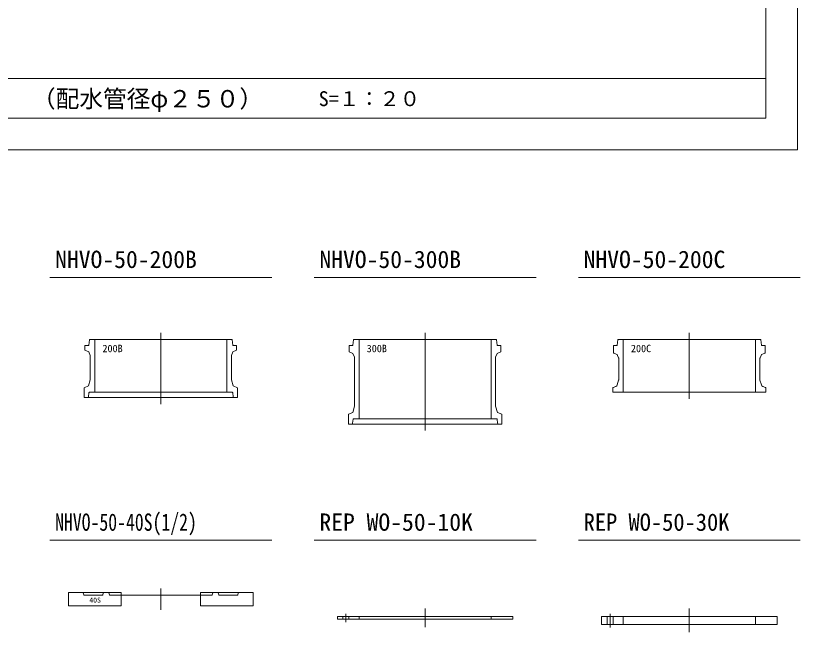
# Model space of a CAD drawing. Units: millimetres at full size, sheet at 1:20; details may follow other scales. Extents: x -5952 to 5966, y -3160 to 3160.
# Drawn here: x -1165 to 1804, y -2745 to -411 of the extents above; entities that cross this region are included whole.
import ezdxf
from ezdxf.enums import TextEntityAlignment as Align

# ---------------------------------------------------------------- set-up
doc = ezdxf.new("R2010")
doc.units = ezdxf.units.MM
doc.header["$LTSCALE"] = 20
for name, color, linetype, lineweight in [('0-5_TEMP01', 3, 'Continuous', 18), ('0-7_躯体', 7, 'Continuous', 9), ('0-A_図面標題', 3, 'Continuous', 18), ('0-B_図面枠', 3, 'Continuous', 18)]:
    doc.layers.add(name, color=color, linetype=linetype, lineweight=lineweight)
doc.layers.add('0-D_注釈', color=1, linetype='Continuous')
doc.styles.add('ＭＳ ゴシック', font='')
doc.styles.get('ＭＳ ゴシック').set_extended_font_data('MS Gothic')

msp = doc.modelspace()

# ---------------------------------------------------------------- linework, layer by layer
at = {"layer": '0-5_TEMP01'}
for p, q in [((-4146.91, -919.63), (1793.09, -919.63)), ((-616.12, -1611.96), (-616.12, -1881.95)), ((383.88, -1611.96), (383.88, -1981.95)), ((1383.89, -1611.96), (1383.89, -1861.96)), ((-616.12, -2579.89), (-616.12, -2659.88)), ((-766.12, -2604.89), (-466.12, -2604.89)), ((383.88, -2655.37), (383.88, -2725.37)), ((1383.89, -2655.37), (1383.89, -2745.37)), ((83.89, -2675.36), (83.89, -2707.28)), ((1083.88, -2675.36), (1083.88, -2727.28))]:
    msp.add_line(p, q, dxfattribs=at)
msp.add_lwpolyline([(-4146.91, 3160.37), (1793.09, 3160.37), (1793.09, -919.63)], dxfattribs=at)
at = {"layer": '0-7_躯体'}
for p, q in [((-1036.12, -1402.36), (-196.12, -1402.36)), ((-36.12, -1402.36), (803.88, -1402.36)), ((963.88, -1402.36), (1803.88, -1402.36)), ((-903.12, -1659.95), (-903.12, -1677.95)), ((-903.12, -1659.95), (-890.87, -1659.95)), ((-888.88, -1658.21), (-886.34, -1638.69)), ((-616.12, -1636.96), (-884.36, -1636.96)), ((-866.11, -1636.96), (-866.11, -1836.96)), ((-616.12, -1636.96), (-347.87, -1636.96)), ((-366.12, -1636.96), (-366.12, -1836.96)), ((-343.34, -1658.21), (-345.88, -1638.69)), ((-329.12, -1659.95), (-341.36, -1659.95)), ((-329.12, -1659.95), (-329.12, -1677.95)), ((96.88, -1659.95), (96.88, -1683.95)), ((96.88, -1659.95), (109.13, -1659.95)), ((111.12, -1658.21), (113.66, -1638.69)), ((383.88, -1636.96), (115.64, -1636.96)), ((133.88, -1636.96), (133.88, -1936.96)), ((383.88, -1636.96), (652.13, -1636.96)), ((633.88, -1636.96), (633.88, -1936.96)), ((656.66, -1658.21), (654.12, -1638.69)), ((670.88, -1659.95), (658.64, -1659.95)), ((670.88, -1659.95), (670.88, -1683.95)), ((1096.88, -1659.95), (1096.88, -1685.97)), ((1096.88, -1659.95), (1109.13, -1659.95)), ((1111.12, -1658.21), (1113.66, -1638.69)), ((1383.89, -1636.96), (1115.64, -1636.96)), ((1133.88, -1636.96), (1133.88, -1836.96)), ((1383.89, -1636.96), (1652.13, -1636.96)), ((1633.89, -1636.96), (1633.89, -1836.96)), ((1656.66, -1658.21), (1654.11, -1638.69)), ((1670.89, -1659.95), (1658.64, -1659.95)), ((1670.89, -1659.95), (1670.89, -1685.97)), ((-903.12, -1677.95), (-889.11, -1683.95)), ((-889.11, -1683.95), (-883.12, -1697.95)), ((656.88, -1689.96), (650.88, -1703.95)), ((670.88, -1683.95), (656.88, -1689.96)), ((1098.7, -1688.74), (1107.21, -1692.38)), ((1669.07, -1688.74), (1660.56, -1692.38)), ((-883.12, -1697.95), (-883.12, -1789.96)), ((-349.12, -1697.95), (-349.12, -1789.96)), ((116.88, -1703.95), (116.88, -1889.96)), ((650.88, -1703.95), (650.88, -1889.96)), ((1112.46, -1697.63), (1116.08, -1706.07)), ((1116.88, -1710), (1116.88, -1788.46)), ((1650.88, -1710), (1650.88, -1788.46)), ((1655.31, -1697.63), (1651.7, -1706.07)), ((-342.12, -1812.95), (-349.12, -1789.96)), ((1111.22, -1808.55), (1116.45, -1791.38)), ((1656.54, -1808.55), (1651.32, -1791.38)), ((-906.11, -1819.95), (-906.11, -1856.95)), ((-888.34, -1838.7), (-890.29, -1854.33)), ((-886.35, -1836.96), (-616.12, -1836.96)), ((-345.88, -1836.96), (-616.12, -1836.96)), ((-343.89, -1838.7), (-341.94, -1854.33)), ((-326.12, -1819.95), (-342.12, -1812.95)), ((-326.12, -1819.95), (-326.12, -1856.95)), ((1093.88, -1821.91), (1093.88, -1836.96)), ((1093.88, -1836.96), (1383.89, -1836.96)), ((1095.68, -1819.17), (1105.67, -1814.8)), ((1673.88, -1836.96), (1383.89, -1836.96)), ((1672.09, -1819.17), (1662.11, -1814.8)), ((1673.88, -1821.91), (1673.88, -1836.96)), ((-616.12, -1856.95), (-906.11, -1856.95)), ((-616.12, -1856.95), (-326.12, -1856.95)), ((109.89, -1912.95), (116.88, -1889.96)), ((657.88, -1912.95), (650.88, -1889.96)), ((93.89, -1919.95), (109.89, -1912.95)), ((93.89, -1919.95), (93.89, -1956.95)), ((673.89, -1919.95), (657.88, -1912.95)), ((673.89, -1919.95), (673.89, -1956.95)), ((383.88, -1956.95), (93.89, -1956.95)), ((111.66, -1938.7), (109.72, -1954.33)), ((113.65, -1936.96), (383.88, -1936.96)), ((654.12, -1936.96), (383.88, -1936.96)), ((383.88, -1956.95), (673.89, -1956.95)), ((656.11, -1938.7), (658.05, -1954.33)), ((-1036.12, -2396.95), (-196.12, -2396.95)), ((-36.12, -2396.95), (803.88, -2396.95)), ((963.88, -2396.95), (1803.88, -2396.95)), ((-766.12, -2594.88), (-966.11, -2594.88)), ((-966.11, -2594.88), (-966.11, -2644.88)), ((-909.43, -2596.49), (-908.08, -2603.27)), ((-906.11, -2604.89), (-836.99, -2604.89)), ((-835.03, -2603.27), (-833.67, -2596.49)), ((-810.78, -2603.46), (-812.93, -2596.31)), ((-808.87, -2604.89), (-766.12, -2604.89)), ((-766.12, -2594.88), (-766.12, -2644.88)), ((-466.12, -2594.88), (-266.12, -2594.88)), ((-466.12, -2594.88), (-466.12, -2644.88)), ((-423.37, -2604.89), (-466.12, -2604.89)), ((-421.45, -2603.46), (-419.31, -2596.31)), ((-397.2, -2603.27), (-398.56, -2596.49)), ((-326.12, -2604.89), (-395.24, -2604.89)), ((-322.79, -2596.49), (-324.16, -2603.27)), ((-266.12, -2594.88), (-266.12, -2644.88)), ((-766.12, -2644.88), (-966.11, -2644.88)), ((-466.12, -2644.88), (-266.12, -2644.88)), ((51.89, -2685.37), (715.88, -2685.37)), ((51.89, -2685.37), (51.89, -2695.37)), ((51.89, -2695.37), (715.88, -2695.37)), ((72.39, -2685.37), (72.39, -2695.37)), ((95.38, -2685.37), (95.38, -2695.37)), ((133.88, -2685.37), (133.88, -2695.37)), ((633.88, -2685.37), (633.88, -2695.37)), ((715.88, -2685.37), (715.88, -2695.37)), ((1051.88, -2685.37), (1715.89, -2685.37)), ((1051.88, -2685.37), (1051.88, -2715.37)), ((1072.38, -2685.37), (1072.38, -2715.37)), ((1095.38, -2685.37), (1095.38, -2715.37)), ((1133.88, -2685.37), (1133.88, -2715.37)), ((1633.89, -2685.37), (1633.89, -2715.37)), ((1715.89, -2685.37), (1715.89, -2715.37)), ((1051.88, -2715.37), (1715.89, -2715.37))]:
    msp.add_line(p, q, dxfattribs=at)
for points in [[(-329.12, -1677.95), (-343.12, -1683.95), (-349.12, -1697.95)], [(96.88, -1683.95), (110.88, -1689.96), (116.88, -1703.95)], [(-906.11, -1819.95), (-890.12, -1812.95), (-883.12, -1789.96)]]:
    msp.add_lwpolyline(points, dxfattribs=at)
for centre, radius, start, end in [((-890.87, -1657.95), 2, 270, 352.569), ((-884.36, -1638.95), 2, 90, 172.569), ((-347.87, -1638.95), 2, 7.431, 90), ((-341.36, -1657.95), 2, 187.431, 270), ((109.13, -1657.95), 2, 270, 352.569), ((115.64, -1638.95), 2, 90, 172.569), ((652.13, -1638.95), 2, 7.431, 90), ((658.64, -1657.95), 2, 187.431, 270), ((1109.13, -1657.95), 2, 270, 352.569), ((1115.64, -1638.95), 2, 90, 172.569), ((1652.13, -1638.95), 2, 7.431, 90), ((1658.64, -1657.95), 2, 187.431, 270), ((1099.88, -1685.97), 3, 180, 246.801), ((1103.27, -1701.57), 10, 23.199, 66.801), ((1664.5, -1701.57), 10, 113.199, 156.801), ((1667.88, -1685.97), 3, 293.199, 0), ((1106.88, -1710), 10, 0, 23.199), ((1660.89, -1710), 10, 156.801, 180), ((1101.66, -1805.64), 10, 293.629, 343.072), ((1106.88, -1788.46), 10, 343.072, 0), ((1660.89, -1788.46), 10, 180, 196.928), ((1666.11, -1805.64), 10, 196.928, 246.371), ((-886.35, -1838.95), 2, 90, 172.876), ((-345.88, -1838.95), 2, 7.124, 90), ((1096.88, -1821.91), 3, 113.629, 180), ((1670.89, -1821.91), 3, 0, 66.371), ((-893.26, -1853.95), 3, 270, 352.874), ((-338.97, -1853.95), 3, 187.126, 270), ((106.74, -1953.95), 3, 270, 352.874), ((113.65, -1938.95), 2, 90, 172.876), ((654.12, -1938.95), 2, 7.124, 90), ((661.03, -1953.95), 3, 187.126, 270), ((-911.4, -2596.88), 2, 11.31, 90), ((-906.11, -2602.89), 2, 191.31, 270), ((-836.99, -2602.89), 2, 270, 348.691), ((-831.71, -2596.88), 2, 90, 168.691), ((-814.84, -2596.88), 2, 16.7, 90), ((-808.87, -2602.89), 2, 196.7, 270), ((-423.37, -2602.89), 2, 270, 343.3), ((-417.39, -2596.88), 2, 90, 163.3), ((-400.52, -2596.88), 2, 11.309, 90), ((-395.24, -2602.89), 2, 191.309, 270), ((-326.12, -2602.89), 2, 270, 348.69), ((-320.84, -2596.88), 2, 90, 168.69)]:
    msp.add_arc(centre, radius, start, end, dxfattribs=at)
at = {"layer": '0-A_図面標題'}
msp.add_line((-4026.9, -649.63), (1673.1, -649.63), dxfattribs=at)
at = {"layer": '0-B_図面枠'}
msp.add_lwpolyline([(-4026.9, 3040.37), (1673.1, 3040.37), (1673.1, -799.63), (-4026.9, -799.63)], close=True, dxfattribs=at)

# ---------------------------------------------------------------- texts
at = {"layer": '0-7_躯体', "style": 'ＭＳ ゴシック'}
for s, p in [('NHVO-50-200B', (-1016.11, -1386.32)), ('NHVO-50-300B', (-16.11, -1386.32)), ('NHVO-50-200C', (983.89, -1386.32)), ('REP WO-50-10K', (-16.11, -2380.91))]:
    msp.add_text(s, height=65.69, dxfattribs=at).set_placement(p, align=Align.BOTTOM_LEFT)
for s, width, p in [('NHVO-50-40S(1/2)', 0.75, (-1016.11, -2380.91)), ('REP WO-50-30K', 0.95, (983.89, -2380.91))]:
    msp.add_text(s, height=65.69, dxfattribs=dict(at, width=width)).set_placement(p, align=Align.BOTTOM_LEFT)
at = {"layer": '0-A_図面標題', "style": 'ＭＳ ゴシック'}
for s, height, p in [('消\u3000火\u3000栓\u3000室\u3000標\u3000準\u3000図\u3000０６\u3000（配水管径φ２５０）', 65.69, (-2626.9, -778.39)), ('S=１：２０', 56.3, (-18.9, -770.71))]:
    msp.add_text(s, height=height, dxfattribs=at).set_placement(p, align=Align.BOTTOM_LEFT)
at = {"layer": '0-D_注釈', "style": 'ＭＳ ゴシック'}
for s, height, p in [('200B', 28.15, (-837.06, -1693.58)), ('300B', 28.15, (162.94, -1693.58)), ('200C', 28.15, (1162.94, -1693.58)), ('40S', 18.77, (-886.83, -2638.39))]:
    msp.add_text(s, height=height, dxfattribs=at).set_placement(p, align=Align.BOTTOM_LEFT)

doc.saveas('drawing.dxf')
